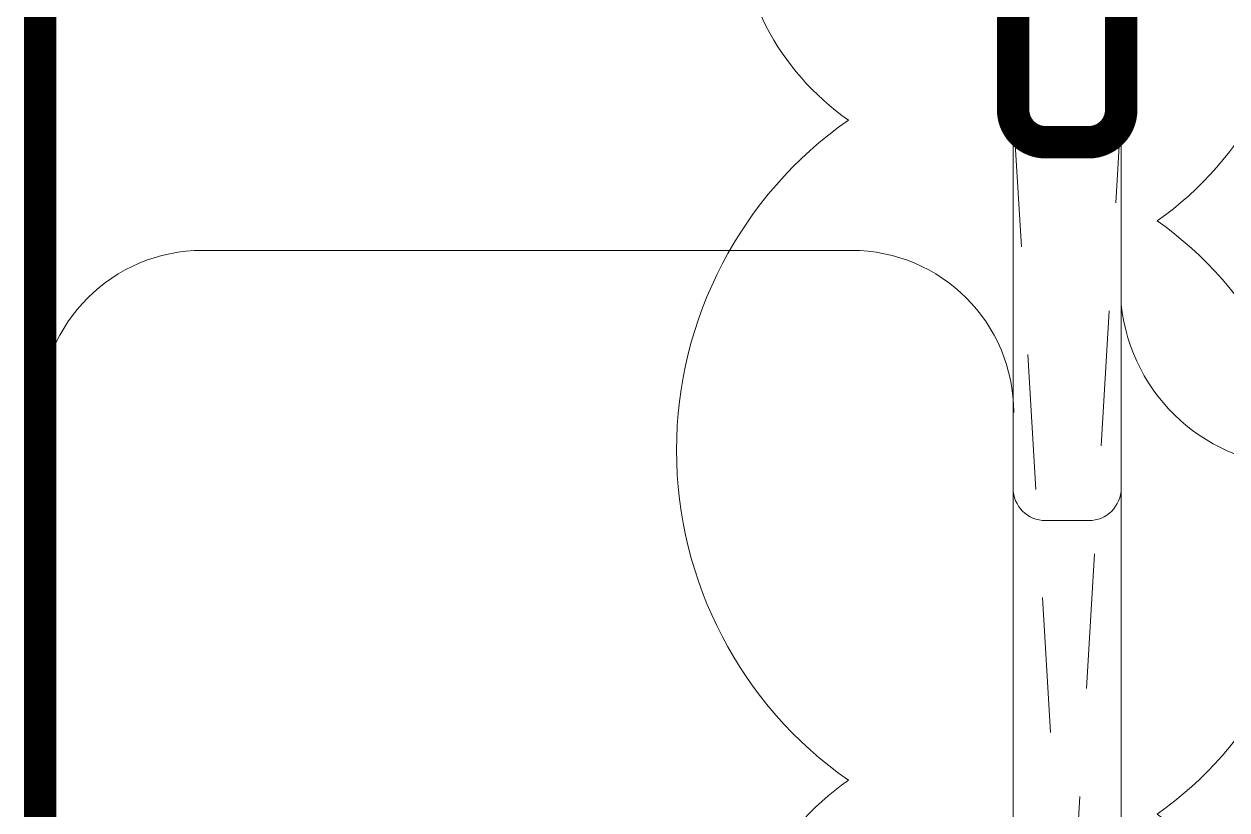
# Model space of a CAD drawing. Header units: metres. Extents: x 8 to 2416, y -346 to 476.
# Drawn here: x 215.247 to 216.36, y -225.354 to -224.627 of the extents above; entities that cross this region are included whole.
import ezdxf

# ---------------------------------------------------------------- set-up
doc = ezdxf.new("R2010")
doc.units = ezdxf.units.M
for name, pattern in [('0', [0]), ('DASHED', [0.75, 0.5, -0.25]), ('HIDDEN2', [0.1875, 0.125, -0.0625])]:
    doc.linetypes.add(name, pattern=pattern)
doc.layers.get('0').update_dxf_attribs({"color": 250, "linetype": '0', "lineweight": 20})
for name, color, linetype, lineweight in [('A-WALL', 250, 'Continuous', 20), ('baños', 140, 'Continuous', 0), ('muros bajitos', 252, 'Continuous', 5), ('PROYECCION', 9, 'DASHED', 0), ('SE-3', 253, 'Continuous', 5)]:
    doc.layers.add(name, color=color, linetype=linetype, lineweight=lineweight)
doc.layers.add('REVESTIMIENTO EXTERIOR', color=7, linetype='Continuous', lineweight=5, true_color=0xffdebd)
doc.styles.get("Standard").update_dxf_attribs({"font": 'arial.ttf', "height": 0.1875})

# ---------------------------------------------------------------- blocks, each defined once
blk = doc.blocks.new('PL BASE 2N NASAS 09')
at = {"layer": 'A-WALL'}
blk.add_line((165.2975, -5.4517), (165.2975, -7.5717), dxfattribs=at)
at = {"layer": 'baños'}
blk.add_line((165.4475, -5.8118), (166.0481, -5.8118), dxfattribs=at)
for centre, radius, start, end in [((165.4475, -5.9618), 0.15, 90, 180), ((166.0481, -5.9618), 0.15, 0, 90), ((166.4641, -5.8443), 0.1675, 185.9712, 270)]:
    blk.add_arc(centre, radius, start, end, dxfattribs=at)
at = {"layer": 'muros bajitos'}
for p, q in [((166.2975, -5.4117), (166.2975, -6.0317)), ((166.1975, -5.4517), (166.1975, -6.0318)), ((166.2275, -5.7117), (166.2675, -5.7117)), ((166.1975, -6.0318), (166.1975, -6.9917)), ((166.2975, -6.0317), (166.2975, -6.9917)), ((166.2275, -6.0617), (166.2675, -6.0617))]:
    blk.add_line(p, q, dxfattribs=at)
for centre, start, end in [((166.2275, -5.6817), 180, 270), ((166.2675, -5.6817), 270, 0), ((166.2275, -6.0317), 180, 270), ((166.2675, -6.0317), 270, 0)]:
    blk.add_arc(centre, 0.03, start, end, dxfattribs=at)
at = {"layer": 'PROYECCION', "linetype": 'HIDDEN2'}
for p, q in [((166.1976, -5.6836), (166.2975, -7.34)), ((166.1976, -7.34), (166.2975, -5.6836))]:
    blk.add_line(p, q, dxfattribs=at)
at = {"layer": 'baños', "linetype": 'Continuous', "flags": 8}
for tag, p in [('MODELNUMBER', (167.1329, -5.6306, 0)), ('TRADENAME', (167.1329, -5.6307, 0)), ('PRODUCT', (167.1329, -5.6307, 0)), ('MODELNUMBER', (168.3076, -5.6306, 0)), ('TRADENAME', (168.3076, -5.6307, 0)), ('PRODUCT', (168.3076, -5.6307, 0)), ('MATERIAL', (167.1329, -5.6307, 0)), ('MATERIAL', (168.3076, -5.6307, 0))]:
    blk.add_attdef(tag, p, '', height=0.0000254, rotation=180.0001, dxfattribs=at)
blk = doc.blocks.new('PL MUEBLES 2N NASAS 09')
blk.add_blockref('PL BASE 2N NASAS 09', (49.9143, 62.717))

msp = doc.modelspace()

# ---------------------------------------------------------------- linework, layer by layer
at = {"color": 6}
msp.add_lwpolyline([(216.29502, -226.79501, 0.5205671), (216.29502, -226.43768, 0.5205671), (216.29502, -225.983, 0.5205671), (216.29502, -225.35779, 0.5205671), (216.29502, -224.80905, 0.5205671), (216.29502, -224.30452, 0.5205671), (216.0094, -224.31889, 0.5205671), (216.0094, -224.71588, 0.5205671), (216.0094, -225.3265, 0.5205671), (216.0094, -225.75127, 0.5205671), (216.0094, -226.15614, 0.5205671), (216.0094, -226.49017, 0.5205671), (216.06446, -226.79501, 0.5205671)], format="xyb", close=True, dxfattribs=at)
at = {"layer": 'REVESTIMIENTO EXTERIOR', "color": 30, "true_color": 0xf8991e, "const_width": 0.03}
msp.add_lwpolyline([(216.14021, -224.43633), (215.33182, -224.43633, 0.4142136), (215.26182, -224.50633), (215.26182, -226.60633)], format="xyb", dxfattribs=at)
at = {"layer": 'SE-3', "color": 254, "true_color": 0xd7ebd2, "transparency": 33554687, "const_width": 0.03}
msp.add_lwpolyline([(216.13853, -224.44, -0.3028979), (216.16181, -224.47633), (216.16182, -224.70633, 0.4142136), (216.19182, -224.73633), (216.23182, -224.73633, 0.4142136), (216.26182, -224.70633), (216.26182, -224.43634)], format="xyb", dxfattribs=at)

# ---------------------------------------------------------------- block references
at = {"layer": 'REVESTIMIENTO EXTERIOR', "color": 30, "true_color": 0xf8991e}
msp.add_blockref('PL MUEBLES 2N NASAS 09', (0.05, -281.74161), dxfattribs=at)

doc.saveas('drawing.dxf')
